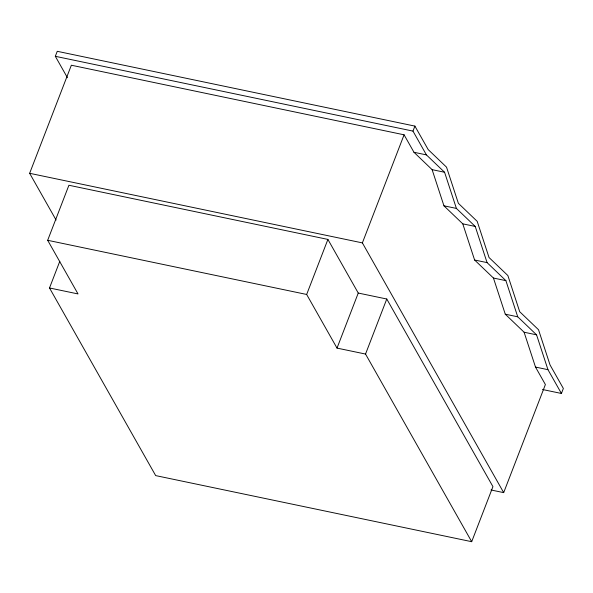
<?xml version="1.0" encoding="UTF-8"?>
<svg xmlns="http://www.w3.org/2000/svg" width="593" height="593" viewBox="0 0 593 593"><rect width="100%" height="100%" fill="white"/><g stroke="black" fill="none" stroke-linecap="round" stroke-linejoin="round"><path stroke-width="0.89" d="M67.439 77.72L55.327 56.305L57.254 51.309L414.9 126.101L428.198 149.599L446.536 167.167L458.374 203.325L477.202 221.352L489.032 257.51L507.867 275.545L519.698 311.703L538.526 329.738L550.052 364.962L563.35 388.459L561.423 393.463L542.454 389.497M56.09 220.033L29.65 173.304L71.353 65.223L404.085 134.811L413.973 152.282L432.119 169.657L443.949 205.815L462.777 223.843L474.608 260.008L493.443 278.035L505.273 314.194L524.101 332.228L535.501 367.067L545.39 384.546L503.687 492.627L490.997 489.974M49.508 287.968L78.024 293.935L47.677 240.298L68.914 185.253L327.907 239.416L358.254 293.053L386.769 299.013L492.939 486.645L471.694 541.691L155.677 475.601L49.508 287.968L59.797 261.305M471.694 541.691L365.533 354.058L337.017 348.098L306.663 294.462L327.907 239.416M503.687 492.627L362.382 242.893L404.085 134.811M561.423 393.463L547.962 369.676L536.561 334.83L517.733 316.803L505.896 280.645L487.068 262.61L475.238 226.452L456.402 208.417L444.572 172.259L426.426 154.892L412.973 131.105L414.9 126.101M337.017 348.098L358.254 293.053M365.533 354.058L386.769 299.013M55.327 56.305L412.973 131.105M413.973 152.282L426.426 154.892M432.119 169.657L444.572 172.259M443.949 205.815L456.402 208.417M462.777 223.843L475.238 226.452M474.608 260.008L487.068 262.61M29.65 173.304L362.382 242.893M493.443 278.035L505.896 280.645M505.273 314.194L517.733 316.803M524.101 332.228L536.561 334.83M47.677 240.298L306.663 294.462M535.501 367.067L547.962 369.676"/></g></svg>
